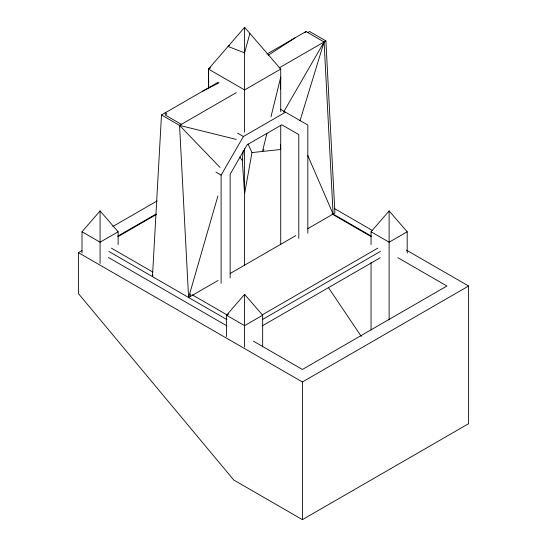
<?xml version="1.0" encoding="UTF-8"?>
<svg xmlns="http://www.w3.org/2000/svg" width="547" height="547" viewBox="0 0 547 547"><rect width="100%" height="100%" fill="white"/><g stroke="black" fill="none" stroke-linecap="round" stroke-linejoin="round"><path stroke-width="0.82" d="M280.344 89.058L280.727 77.113L270.997 116.757M218.274 82.18L161.495 114.966L152.463 276.632L152.934 274.991M248.112 144.107L251.982 152.586L244.598 193.652L242.307 160.456L243.258 150.5M266.943 133.277L262.478 151.451L263.948 149.406M249.863 33.435L244.598 52.854L228.051 46.454L229.432 45.483M218.089 280.461L188.592 297.493L217.877 196.052M299.968 120.846L324.084 41.955L306.019 31.521L266.915 54.098M221.111 283.271L221.111 175.129L243.408 136.511L285.527 112.19M283.606 112.06L324.084 41.955L333.116 214.048L307.79 155.56M280.727 111.602L280.727 69.072L244.598 27.35L208.462 69.072L208.462 88.635M82.009 253.029L82.009 231.778L100.074 210.923L118.138 231.778L118.138 244.53M262.663 346.819L262.663 315.222L244.598 294.361L226.533 315.222L226.533 336.569M371.051 244.591L371.051 231.778L389.115 210.923L407.187 231.778L407.187 253.131M304.857 32.765L306.019 31.521M268.372 55.158L295.202 37.77M210.677 67.794L208.462 69.072L208.722 87.807M307.824 32.567L309.629 31.521L325.889 40.909L334.921 213.009L307.64 228.755M161.495 114.966L179.56 125.393L236.338 92.614M279.107 67.924L325.889 40.909M280.727 69.072L244.598 89.934L208.462 69.072L208.687 82.741M112.826 226.499L157.071 200.961M406.503 250.164L468.608 286.019L468.608 423.693L302.402 519.65L233.754 480.013L78.392 293.541L78.392 252.639L82.009 250.553M118.138 231.778L100.074 242.212L82.009 231.778M117.769 236.167L156.114 214.027M118.056 236.605L156.531 214.39M230.219 273.459L295.845 235.572M228.701 313.971L226.533 315.222L244.598 325.65L262.663 315.222M262.355 314.792L377.799 248.14M407.187 231.778L389.115 242.212L371.051 231.778M262.293 319.605L380.268 251.49M262.293 325.862L380.268 257.746M78.392 252.639L302.402 381.97L468.608 286.019M202.39 91.349L218.985 82.816M251.982 152.586L280.727 149.481L280.331 144.401M188.592 297.493L179.56 125.393L236.222 139.41M280.379 109.222L307.824 125.065L307.824 233.207M237.528 133.112L243.408 136.511M334.791 208.756L372.493 230.526M165.105 112.873L166.917 113.92L165.105 114.966L181.365 124.347M333.082 214.027L371.42 236.167M331.92 213.959L371.139 236.605M397.901 257.712L446.926 286.019L302.402 369.457L253.377 341.15M215.969 172.161L221.111 175.129M111.39 248.14L152.832 272.064M192.052 294.71L227.573 315.216M108.921 251.49L226.896 319.605M108.436 257.466L226.896 325.862M179.56 125.393L220.031 167.45M239.791 157.085L242.307 160.456M328.405 287.544L361.314 336.467M190.267 293.889L190.397 296.447M389.115 210.923L389.115 319.92M371.051 262.519L371.051 329.985M302.402 381.97L302.402 519.65M298.792 238.424L298.792 134.603L281.787 124.784L247.148 144.777L230.143 174.233L230.143 278.054M280.727 125.208L280.727 244.297M244.598 27.35L244.598 132.176M244.598 148.62L244.598 265.158M244.598 294.361L244.598 346.996M100.074 210.923L100.074 263.456"/></g></svg>
